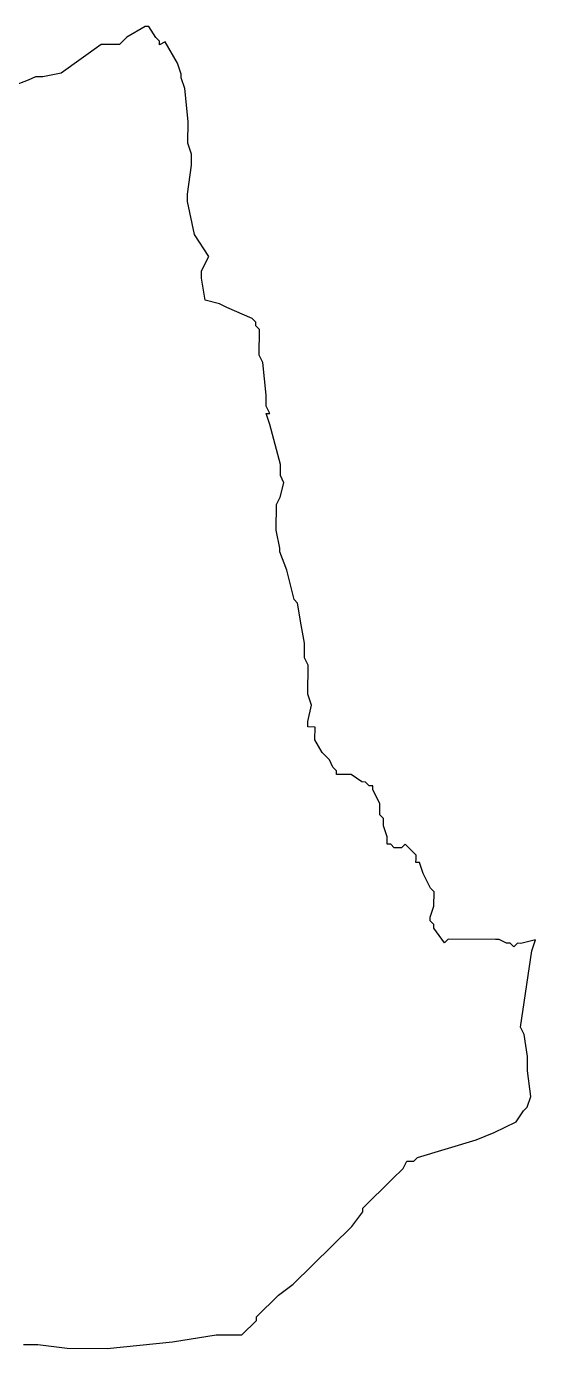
# Model space of a CAD drawing. Header units: metres. Extents: x 328516 to 333598, y 1800837 to 1805837.
# Drawn here: x 331671 to 333598, y 1800837 to 1805837 of the extents above; entities that cross this region are included whole.
import ezdxf

# ---------------------------------------------------------------- set-up
doc = ezdxf.new("R2010")
doc.units = ezdxf.units.M
doc.layers.add('VILLAGE BOUNDRY', color=10, linetype='Continuous')

msp = doc.modelspace()

# ---------------------------------------------------------------- linework, layer by layer
at = {"layer": 'VILLAGE BOUNDRY', "flags": 128}
msp.add_lwpolyline([(331659, 1800852.6), (331714.1, 1800852.2), (331824.3, 1800837.7), (331975.8, 1800836.7), (332224, 1800862.5), (332389.5, 1800889), (332403.3, 1800888.9), (332485.9, 1800888.3), (332541.4, 1800943.1), (332541.5, 1800956.9), (332624.7, 1801039), (332680.1, 1801079.9), (332902, 1801298.9), (332943.7, 1801353.7), (332943.8, 1801367.5), (333054.8, 1801476.9), (333068.7, 1801490.6), (333082.5, 1801504.3), (333096.4, 1801518), (333110.4, 1801545.5), (333137.9, 1801545.3), (333151.8, 1801559), (333372.7, 1801626.4), (333441.8, 1801653.5), (333524.7, 1801694.3), (333552.6, 1801735.4), (333566.4, 1801749.1), (333580.5, 1801790.3), (333567.3, 1801886.9), (333567.7, 1801941.9), (333554.5, 1802024.7), (333540.9, 1802052.3), (333584.2, 1802341.4), (333598.2, 1802382.6), (333543, 1802369.2), (333529.3, 1802369.3), (333515.4, 1802355.7), (333501.7, 1802369.5), (333487.9, 1802369.6), (333460.5, 1802383.6), (333446.7, 1802383.7), (333267.6, 1802384.9), (333253.7, 1802371.2), (333212.7, 1802426.6), (333212.8, 1802440.4), (333199.2, 1802454.2), (333199.2, 1802468), (333213.3, 1802509.3), (333213.7, 1802564.4), (333200, 1802578.2), (333172.8, 1802633.5), (333159.3, 1802674.9), (333145.5, 1802675), (333145.6, 1802688.8), (333145.7, 1802702.6), (333118.4, 1802730.3), (333104.7, 1802744.2), (333090.8, 1802730.5), (333063.2, 1802730.7), (333049.6, 1802744.6), (333035.8, 1802744.7), (333036, 1802772.2), (333022.5, 1802813.7), (333022.6, 1802841.2), (333009, 1802855.1), (333009.2, 1802896.4), (332982.1, 1802951.7), (332982.1, 1802965.5), (332968.4, 1802965.6), (332954.7, 1802979.4), (332940.9, 1802979.5), (332899.8, 1803007.4), (332844.7, 1803007.7), (332844.8, 1803021.5), (332831.1, 1803035.4), (332817.5, 1803063), (332790.1, 1803090.8), (332762.9, 1803139.2), (332763.2, 1803187.4), (332735.7, 1803187.6), (332735.8, 1803208.2), (332750, 1803270.2), (332736.5, 1803311.6), (332737.2, 1803421.8), (332723.6, 1803449.5), (332724, 1803504.6), (332710.7, 1803573.5), (332697.5, 1803656.3), (332683.8, 1803670.1), (332657, 1803780.5), (332629.9, 1803849.6), (332630, 1803863.4), (332616.7, 1803932.4), (332617.3, 1804028.8), (332631.3, 1804056.3), (332645.4, 1804111.3), (332631.9, 1804139), (332632.1, 1804180.3), (332591.8, 1804332.1), (332578.3, 1804373.5), (332592.1, 1804373.4), (332578.5, 1804401.1), (332578.8, 1804442.4), (332565.8, 1804566.5), (332552.3, 1804594.2), (332552.9, 1804690.6), (332539.2, 1804704.5), (332539.3, 1804718.2), (332525.6, 1804732.1), (332429.4, 1804774.1), (332402, 1804788.1), (332347, 1804802.2), (332333.8, 1804885), (332334, 1804912.6), (332361.8, 1804967.5), (332307.3, 1805050.5), (332280.6, 1805174.7), (332280.8, 1805202.2), (332295.3, 1805312.3), (332295.6, 1805353.7), (332282.1, 1805395.1), (332282.6, 1805477.8), (332269.7, 1805601.9), (332256.2, 1805643.3), (332256.3, 1805657), (332242.8, 1805698.5), (332195.6, 1805778.3), (332174.4, 1805767.8), (332174.5, 1805781.6), (332160.8, 1805795.5), (332133.5, 1805837), (332119.7, 1805837.1), (332050.6, 1805796.2), (332022.8, 1805768.8), (331953.9, 1805769.3), (331801.6, 1805660.1), (331732.7, 1805646.8), (331705.1, 1805647), (331677.5, 1805633.4), (331497.9, 1805565.7)], dxfattribs=at)
msp.add_lwpolyline([(331659, 1800852.6), (331714.1, 1800852.2), (331824.3, 1800837.7), (331975.8, 1800836.7), (332224, 1800862.5), (332389.5, 1800889), (332403.3, 1800888.9), (332485.9, 1800888.3), (332541.4, 1800943.1), (332541.5, 1800956.9), (332624.7, 1801039), (332680.1, 1801079.9), (332902, 1801298.9), (332943.7, 1801353.7), (332943.8, 1801367.5), (333054.8, 1801476.9), (333068.7, 1801490.6), (333082.5, 1801504.3), (333096.4, 1801518), (333110.4, 1801545.5), (333137.9, 1801545.3), (333151.8, 1801559), (333372.7, 1801626.4), (333441.8, 1801653.5), (333524.7, 1801694.3), (333552.6, 1801735.4), (333566.4, 1801749.1), (333580.5, 1801790.3), (333567.3, 1801886.9), (333567.7, 1801941.9), (333554.5, 1802024.7), (333540.9, 1802052.3), (333584.2, 1802341.4), (333598.2, 1802382.6), (333543, 1802369.2), (333529.3, 1802369.3), (333515.4, 1802355.7), (333501.7, 1802369.5), (333487.9, 1802369.6), (333460.5, 1802383.6), (333446.7, 1802383.7), (333267.6, 1802384.9), (333253.7, 1802371.2), (333212.7, 1802426.6), (333212.8, 1802440.4), (333199.2, 1802454.2), (333199.2, 1802468), (333213.3, 1802509.3), (333213.7, 1802564.4), (333200, 1802578.2), (333172.8, 1802633.5), (333159.3, 1802674.9), (333145.5, 1802675), (333145.6, 1802688.8), (333145.7, 1802702.6), (333118.4, 1802730.3), (333104.7, 1802744.2), (333090.8, 1802730.5), (333063.2, 1802730.7), (333049.6, 1802744.6), (333035.8, 1802744.7), (333036, 1802772.2), (333022.5, 1802813.7), (333022.6, 1802841.2), (333009, 1802855.1), (333009.2, 1802896.4), (332982.1, 1802951.7), (332982.1, 1802965.5), (332968.4, 1802965.6), (332954.7, 1802979.4), (332940.9, 1802979.5), (332899.8, 1803007.4), (332844.7, 1803007.7), (332844.8, 1803021.5), (332831.1, 1803035.4), (332817.5, 1803063), (332790.1, 1803090.8), (332762.9, 1803139.2), (332763.2, 1803187.4), (332735.7, 1803187.6), (332735.8, 1803208.2), (332750, 1803270.2), (332736.5, 1803311.6), (332737.2, 1803421.8), (332723.6, 1803449.5), (332724, 1803504.6), (332710.7, 1803573.5), (332697.5, 1803656.3), (332683.8, 1803670.1), (332657, 1803780.5), (332629.9, 1803849.6), (332630, 1803863.4), (332616.7, 1803932.4), (332617.3, 1804028.8), (332631.3, 1804056.3), (332645.4, 1804111.3), (332631.9, 1804139), (332632.1, 1804180.3), (332591.8, 1804332.1), (332578.3, 1804373.5), (332592.1, 1804373.4), (332578.5, 1804401.1), (332578.8, 1804442.4), (332565.8, 1804566.5), (332552.3, 1804594.2), (332552.9, 1804690.6), (332539.2, 1804704.5), (332539.3, 1804718.2), (332525.6, 1804732.1), (332429.4, 1804774.1), (332402, 1804788.1), (332347, 1804802.2), (332333.8, 1804885), (332334, 1804912.6), (332361.8, 1804967.5), (332307.3, 1805050.5), (332280.6, 1805174.7), (332280.8, 1805202.2), (332295.3, 1805312.3), (332295.6, 1805353.7), (332282.1, 1805395.1), (332282.6, 1805477.8), (332269.7, 1805601.9), (332256.2, 1805643.3), (332256.3, 1805657), (332242.8, 1805698.5), (332195.6, 1805778.3), (332174.4, 1805767.8), (332174.5, 1805781.6), (332160.8, 1805795.5), (332133.5, 1805837), (332119.7, 1805837.1), (332050.6, 1805796.2), (332022.8, 1805768.8), (331953.9, 1805769.3), (331801.6, 1805660.1), (331732.7, 1805646.8), (331705.1, 1805647), (331677.5, 1805633.4), (331497.9, 1805565.7)], dxfattribs=at)

doc.saveas('drawing.dxf')
